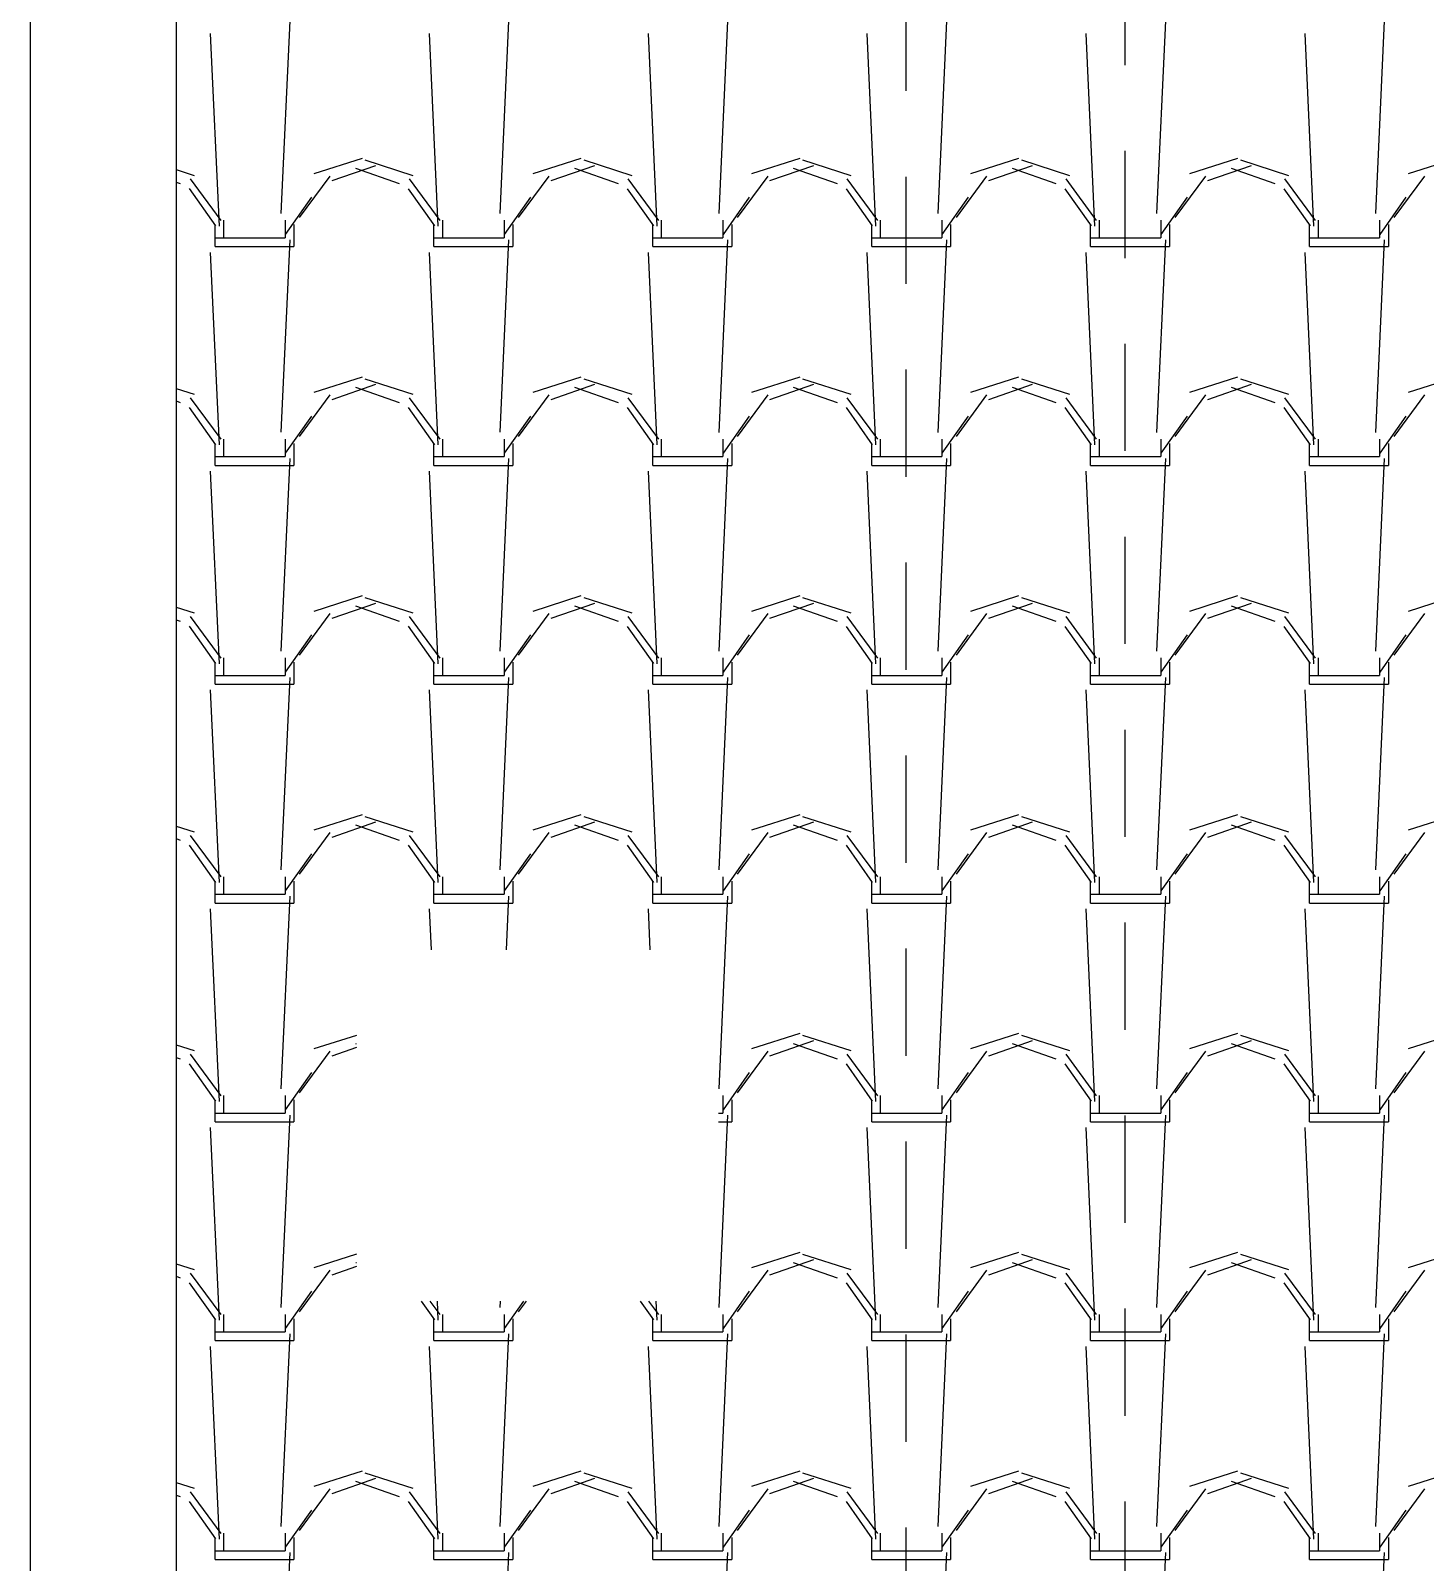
# Model space of a CAD drawing. Header units: millimetres. Extents: x 3923 to 4007, y 744 to 863.
# Drawn here: x 3934.799 to 3936.425, y 830.935 to 832.722 of the extents above; entities that cross this region are included whole.
import ezdxf

# ---------------------------------------------------------------- set-up
doc = ezdxf.new("R2010")
doc.units = ezdxf.units.MM
doc.linetypes.add('HIDDEN2', pattern=[0.1875, 0.125, -0.0625])
doc.layers.add('-HIDRO', color=8, linetype='Continuous')

msp = doc.modelspace()

# ---------------------------------------------------------------- linework, layer by layer
at = {"layer": '-HIDRO', "linetype": 'HIDDEN2'}
for p, q in [((3935.82, 829.7262), (3935.82, 835.9349)), ((3936.0752, 829.9814), (3936.0752, 835.9349))]:
    msp.add_line(p, q, dxfattribs=at)
at = {"layer": '-HIDRO'}
for p, q in [((3934.9695, 828.8757), (3934.9695, 835.0844)), ((3934.7994, 828.7056), (3934.7994, 834.9143))]:
    msp.add_line(p, q, dxfattribs=at)
at = {"layer": '-HIDRO', "linetype": 'Continuous'}
for p, q in [((3935.0916, 832.5083), (3935.1018, 832.7328)), ((3935.3468, 832.5083), (3935.357, 832.7328)), ((3935.6019, 832.5083), (3935.6122, 832.7328)), ((3935.8571, 832.5083), (3935.8673, 832.7328)), ((3936.1123, 832.5083), (3936.1225, 832.7328)), ((3936.3674, 832.5083), (3936.3776, 832.7328)), ((3935.0194, 832.4936), (3935.0091, 832.7181)), ((3935.2745, 832.4936), (3935.2643, 832.7181)), ((3935.5297, 832.4936), (3935.5195, 832.7181)), ((3935.7848, 832.4936), (3935.7746, 832.7181)), ((3936.04, 832.4936), (3936.0298, 832.7181)), ((3936.2951, 832.4936), (3936.2849, 832.7181)), ((3935.1857, 832.5726), (3935.1295, 832.5547)), ((3935.2455, 832.5524), (3935.1893, 832.5703)), ((3935.4408, 832.5726), (3935.3847, 832.5547)), ((3935.5006, 832.5524), (3935.4445, 832.5703)), ((3935.696, 832.5726), (3935.6398, 832.5547)), ((3935.7558, 832.5524), (3935.6996, 832.5703)), ((3935.9511, 832.5726), (3935.895, 832.5547)), ((3936.0109, 832.5524), (3935.9548, 832.5703)), ((3936.2063, 832.5726), (3936.1501, 832.5547)), ((3936.2661, 832.5524), (3936.2099, 832.5703)), ((3936.4614, 832.5726), (3936.4053, 832.5547)), ((3934.9903, 832.5524), (3934.9695, 832.5591)), ((3935.1483, 832.552), (3935.1126, 832.5035)), ((3935.2015, 832.564), (3935.1505, 832.5462)), ((3935.2295, 832.5428), (3935.1784, 832.5606)), ((3935.4035, 832.552), (3935.3678, 832.5035)), ((3935.4567, 832.564), (3935.4056, 832.5462)), ((3935.4846, 832.5428), (3935.4336, 832.5606)), ((3935.6586, 832.552), (3935.6229, 832.5035)), ((3935.7118, 832.564), (3935.6608, 832.5462)), ((3935.7398, 832.5428), (3935.6887, 832.5606)), ((3935.9138, 832.552), (3935.8781, 832.5035)), ((3935.967, 832.564), (3935.9159, 832.5462)), ((3935.9949, 832.5428), (3935.9439, 832.5606)), ((3936.1689, 832.552), (3936.1332, 832.5035)), ((3936.2221, 832.564), (3936.1711, 832.5462)), ((3936.2501, 832.5428), (3936.199, 832.5606)), ((3936.4241, 832.552), (3936.3884, 832.5035)), ((3934.9743, 832.5428), (3934.9695, 832.5444)), ((3935.0154, 832.4939), (3934.9848, 832.5373)), ((3935.0214, 832.5001), (3934.9857, 832.5486)), ((3935.2706, 832.4939), (3935.24, 832.5372)), ((3935.2766, 832.5001), (3935.2409, 832.5486)), ((3935.5257, 832.4939), (3935.4951, 832.5372)), ((3935.5317, 832.5001), (3935.496, 832.5486)), ((3935.7809, 832.4939), (3935.7503, 832.5372)), ((3935.7869, 832.5001), (3935.7512, 832.5486)), ((3936.036, 832.4939), (3936.0054, 832.5372)), ((3936.042, 832.5001), (3936.0063, 832.5486)), ((3936.2912, 832.4939), (3936.2606, 832.5372)), ((3936.2972, 832.5001), (3936.2615, 832.5486)), ((3935.1268, 832.5273), (3935.0962, 832.4839)), ((3935.3819, 832.5273), (3935.3513, 832.4839)), ((3935.6371, 832.5273), (3935.6065, 832.4839)), ((3935.8922, 832.5273), (3935.8616, 832.4839)), ((3936.1474, 832.5273), (3936.1168, 832.4839)), ((3936.4025, 832.5273), (3936.3719, 832.4839)), ((3935.0246, 832.4799), (3935.0246, 832.5004)), ((3935.0961, 832.5004), (3935.0961, 832.4799)), ((3935.2798, 832.4799), (3935.2798, 832.5004)), ((3935.3512, 832.5004), (3935.3512, 832.4799)), ((3935.5349, 832.4799), (3935.5349, 832.5004)), ((3935.6064, 832.5004), (3935.6064, 832.4799)), ((3935.7901, 832.4799), (3935.7901, 832.5004)), ((3935.8615, 832.5004), (3935.8615, 832.4799)), ((3936.0452, 832.4799), (3936.0452, 832.5004)), ((3936.1167, 832.5004), (3936.1167, 832.4799)), ((3936.3004, 832.4799), (3936.3004, 832.5004)), ((3936.3718, 832.5004), (3936.3718, 832.4799)), ((3935.0144, 832.4697), (3935.0144, 832.4953)), ((3935.0144, 832.4799), (3935.0246, 832.4799)), ((3935.0246, 832.4799), (3935.0961, 832.4799)), ((3935.1063, 832.4953), (3935.1063, 832.4697)), ((3935.2696, 832.4697), (3935.2696, 832.4953)), ((3935.2696, 832.4799), (3935.2798, 832.4799)), ((3935.2798, 832.4799), (3935.3512, 832.4799)), ((3935.3614, 832.4953), (3935.3614, 832.4697)), ((3935.5247, 832.4697), (3935.5247, 832.4953)), ((3935.5247, 832.4799), (3935.5349, 832.4799)), ((3935.5349, 832.4799), (3935.6064, 832.4799)), ((3935.6166, 832.4953), (3935.6166, 832.4697)), ((3935.7799, 832.4697), (3935.7799, 832.4953)), ((3935.7799, 832.4799), (3935.7901, 832.4799)), ((3935.7901, 832.4799), (3935.8615, 832.4799)), ((3935.8717, 832.4953), (3935.8717, 832.4697)), ((3936.035, 832.4697), (3936.035, 832.4953)), ((3936.035, 832.4799), (3936.0452, 832.4799)), ((3936.0452, 832.4799), (3936.1167, 832.4799)), ((3936.1269, 832.4953), (3936.1269, 832.4697)), ((3936.2902, 832.4697), (3936.2902, 832.4953)), ((3936.2902, 832.4799), (3936.3004, 832.4799)), ((3936.3004, 832.4799), (3936.3718, 832.4799)), ((3936.382, 832.4953), (3936.382, 832.4697)), ((3935.0194, 832.2384), (3935.0091, 832.463)), ((3935.0144, 832.4697), (3935.0246, 832.4697)), ((3935.0246, 832.4697), (3935.1063, 832.4697)), ((3935.0916, 832.2532), (3935.1018, 832.4777)), ((3935.2745, 832.2384), (3935.2643, 832.463)), ((3935.2696, 832.4697), (3935.2798, 832.4697)), ((3935.2798, 832.4697), (3935.3614, 832.4697)), ((3935.3468, 832.2532), (3935.357, 832.4777)), ((3935.5297, 832.2384), (3935.5195, 832.463)), ((3935.5247, 832.4697), (3935.5349, 832.4697)), ((3935.5349, 832.4697), (3935.6166, 832.4697)), ((3935.6019, 832.2531), (3935.6122, 832.4777)), ((3935.7848, 832.2384), (3935.7746, 832.463)), ((3935.7799, 832.4697), (3935.7901, 832.4697)), ((3935.7901, 832.4697), (3935.8717, 832.4697)), ((3935.8571, 832.2531), (3935.8673, 832.4777)), ((3936.04, 832.2384), (3936.0298, 832.463)), ((3936.035, 832.4697), (3936.0452, 832.4697)), ((3936.0452, 832.4697), (3936.1269, 832.4697)), ((3936.1123, 832.2531), (3936.1225, 832.4777)), ((3936.2951, 832.2384), (3936.2849, 832.463)), ((3936.2902, 832.4697), (3936.3004, 832.4697)), ((3936.3004, 832.4697), (3936.382, 832.4697)), ((3936.3674, 832.2531), (3936.3776, 832.4777)), ((3934.9903, 832.2973), (3934.9695, 832.3039)), ((3935.1857, 832.3174), (3935.1295, 832.2995)), ((3935.2015, 832.3089), (3935.1505, 832.291)), ((3935.2295, 832.2876), (3935.1785, 832.3055)), ((3935.2455, 832.2973), (3935.1893, 832.3152)), ((3935.4408, 832.3174), (3935.3847, 832.2995)), ((3935.4567, 832.3089), (3935.4056, 832.291)), ((3935.4846, 832.2876), (3935.4336, 832.3055)), ((3935.5006, 832.2973), (3935.4445, 832.3152)), ((3935.696, 832.3174), (3935.6398, 832.2995)), ((3935.7118, 832.3089), (3935.6608, 832.291)), ((3935.7398, 832.2876), (3935.6887, 832.3055)), ((3935.7558, 832.2973), (3935.6996, 832.3152)), ((3935.9511, 832.3174), (3935.895, 832.2995)), ((3935.967, 832.3089), (3935.9159, 832.291)), ((3935.9949, 832.2876), (3935.9439, 832.3055)), ((3936.0109, 832.2973), (3935.9548, 832.3152)), ((3936.2063, 832.3174), (3936.1501, 832.2995)), ((3936.2221, 832.3089), (3936.1711, 832.291)), ((3936.2501, 832.2876), (3936.199, 832.3055)), ((3936.2661, 832.2973), (3936.2099, 832.3152)), ((3936.4614, 832.3174), (3936.4053, 832.2995)), ((3934.9743, 832.2876), (3934.9695, 832.2893)), ((3935.0215, 832.245), (3934.9857, 832.2934)), ((3935.1483, 832.2968), (3935.1126, 832.2483)), ((3935.2766, 832.245), (3935.2409, 832.2934)), ((3935.4035, 832.2968), (3935.3678, 832.2483)), ((3935.5317, 832.245), (3935.496, 832.2934)), ((3935.6586, 832.2968), (3935.6229, 832.2483)), ((3935.7869, 832.245), (3935.7512, 832.2934)), ((3935.9138, 832.2968), (3935.8781, 832.2483)), ((3936.042, 832.245), (3936.0063, 832.2934)), ((3936.1689, 832.2968), (3936.1332, 832.2483)), ((3936.2972, 832.245), (3936.2615, 832.2934)), ((3936.4241, 832.2968), (3936.3884, 832.2483)), ((3935.0154, 832.2387), (3934.9848, 832.2821)), ((3935.1268, 832.2721), (3935.0962, 832.2287)), ((3935.2706, 832.2387), (3935.24, 832.2821)), ((3935.3819, 832.2721), (3935.3513, 832.2287)), ((3935.5257, 832.2387), (3935.4951, 832.2821)), ((3935.6371, 832.2721), (3935.6065, 832.2287)), ((3935.7809, 832.2387), (3935.7503, 832.2821)), ((3935.8922, 832.2721), (3935.8616, 832.2287)), ((3936.036, 832.2387), (3936.0054, 832.2821)), ((3936.1474, 832.2721), (3936.1168, 832.2287)), ((3936.2912, 832.2387), (3936.2606, 832.2821)), ((3936.4025, 832.2721), (3936.3719, 832.2287)), ((3935.0144, 832.2146), (3935.0144, 832.2401)), ((3935.0246, 832.2248), (3935.0246, 832.2452)), ((3935.0961, 832.2452), (3935.0961, 832.2248)), ((3935.1063, 832.2401), (3935.1063, 832.2146)), ((3935.2696, 832.2146), (3935.2696, 832.2401)), ((3935.2798, 832.2248), (3935.2798, 832.2452)), ((3935.3512, 832.2452), (3935.3512, 832.2248)), ((3935.3614, 832.2401), (3935.3614, 832.2146)), ((3935.5247, 832.2146), (3935.5247, 832.2401)), ((3935.5349, 832.2248), (3935.5349, 832.2452)), ((3935.6064, 832.2452), (3935.6064, 832.2248)), ((3935.6166, 832.2401), (3935.6166, 832.2146)), ((3935.7799, 832.2146), (3935.7799, 832.2401)), ((3935.7901, 832.2248), (3935.7901, 832.2452)), ((3935.8615, 832.2452), (3935.8615, 832.2248)), ((3935.8717, 832.2401), (3935.8717, 832.2146)), ((3936.035, 832.2146), (3936.035, 832.2401)), ((3936.0452, 832.2248), (3936.0452, 832.2452)), ((3936.1167, 832.2452), (3936.1167, 832.2248)), ((3936.1269, 832.2401), (3936.1269, 832.2146)), ((3936.2902, 832.2146), (3936.2902, 832.2401)), ((3936.3004, 832.2248), (3936.3004, 832.2452)), ((3936.3718, 832.2452), (3936.3718, 832.2248)), ((3936.382, 832.2401), (3936.382, 832.2146)), ((3935.0144, 832.2248), (3935.0246, 832.2248)), ((3935.0144, 832.2146), (3935.0246, 832.2146)), ((3935.0246, 832.2248), (3935.0961, 832.2248)), ((3935.0246, 832.2146), (3935.1063, 832.2146)), ((3935.0916, 831.998), (3935.1018, 832.2225)), ((3935.2696, 832.2248), (3935.2798, 832.2248)), ((3935.2696, 832.2146), (3935.2798, 832.2146)), ((3935.2798, 832.2248), (3935.3512, 832.2248)), ((3935.2798, 832.2146), (3935.3614, 832.2146)), ((3935.3468, 831.998), (3935.357, 832.2225)), ((3935.5247, 832.2248), (3935.5349, 832.2248)), ((3935.5247, 832.2146), (3935.5349, 832.2146)), ((3935.5349, 832.2248), (3935.6064, 832.2248)), ((3935.5349, 832.2146), (3935.6166, 832.2146)), ((3935.6019, 831.998), (3935.6122, 832.2225)), ((3935.7799, 832.2248), (3935.7901, 832.2248)), ((3935.7799, 832.2146), (3935.7901, 832.2146)), ((3935.7901, 832.2248), (3935.8615, 832.2248)), ((3935.7901, 832.2146), (3935.8717, 832.2146)), ((3935.8571, 831.998), (3935.8673, 832.2225)), ((3936.035, 832.2248), (3936.0452, 832.2248)), ((3936.035, 832.2146), (3936.0452, 832.2146)), ((3936.0452, 832.2248), (3936.1167, 832.2248)), ((3936.0452, 832.2146), (3936.1269, 832.2146)), ((3936.1123, 831.998), (3936.1225, 832.2225)), ((3936.2902, 832.2248), (3936.3004, 832.2248)), ((3936.2902, 832.2146), (3936.3004, 832.2146)), ((3936.3004, 832.2248), (3936.3718, 832.2248)), ((3936.3004, 832.2146), (3936.382, 832.2146)), ((3936.3674, 831.998), (3936.3776, 832.2225)), ((3935.0194, 831.9833), (3935.0091, 832.2078)), ((3935.2745, 831.9833), (3935.2643, 832.2078)), ((3935.5297, 831.9833), (3935.5195, 832.2078)), ((3935.7848, 831.9833), (3935.7746, 832.2078)), ((3936.04, 831.9833), (3936.0298, 832.2078)), ((3936.2951, 831.9833), (3936.2849, 832.2078)), ((3935.1857, 832.0623), (3935.1295, 832.0444)), ((3935.2015, 832.0537), (3935.1505, 832.0359)), ((3935.2455, 832.0421), (3935.1893, 832.06)), ((3935.4408, 832.0623), (3935.3847, 832.0444)), ((3935.4567, 832.0537), (3935.4056, 832.0359)), ((3935.5006, 832.0421), (3935.4445, 832.06)), ((3935.696, 832.0623), (3935.6398, 832.0444)), ((3935.7118, 832.0537), (3935.6608, 832.0359)), ((3935.7558, 832.0421), (3935.6996, 832.06)), ((3935.9511, 832.0623), (3935.895, 832.0444)), ((3935.967, 832.0537), (3935.9159, 832.0359)), ((3936.0109, 832.0421), (3935.9548, 832.06)), ((3936.2063, 832.0623), (3936.1501, 832.0444)), ((3936.2221, 832.0537), (3936.1711, 832.0359)), ((3936.2661, 832.0421), (3936.2099, 832.06)), ((3936.4614, 832.0623), (3936.4053, 832.0444)), ((3934.9903, 832.0421), (3934.9695, 832.0487)), ((3934.9743, 832.0325), (3934.9695, 832.0341)), ((3935.0215, 831.9898), (3934.9857, 832.0383)), ((3935.1483, 832.0417), (3935.1126, 831.9932)), ((3935.2295, 832.0325), (3935.1785, 832.0503)), ((3935.2766, 831.9898), (3935.2409, 832.0383)), ((3935.4035, 832.0417), (3935.3678, 831.9932)), ((3935.4846, 832.0325), (3935.4336, 832.0503)), ((3935.5317, 831.9898), (3935.496, 832.0383)), ((3935.6586, 832.0417), (3935.6229, 831.9932)), ((3935.7398, 832.0325), (3935.6888, 832.0503)), ((3935.7869, 831.9898), (3935.7512, 832.0383)), ((3935.9138, 832.0417), (3935.8781, 831.9932)), ((3935.9949, 832.0325), (3935.9439, 832.0503)), ((3936.042, 831.9898), (3936.0063, 832.0383)), ((3936.1689, 832.0417), (3936.1332, 831.9932)), ((3936.2501, 832.0325), (3936.1991, 832.0503)), ((3936.2972, 831.9898), (3936.2615, 832.0383)), ((3936.4241, 832.0417), (3936.3884, 831.9932)), ((3935.0154, 831.9836), (3934.9848, 832.027)), ((3935.1268, 832.017), (3935.0962, 831.9736)), ((3935.2706, 831.9836), (3935.24, 832.027)), ((3935.3819, 832.017), (3935.3513, 831.9736)), ((3935.5257, 831.9836), (3935.4951, 832.0269)), ((3935.6371, 832.017), (3935.6065, 831.9736)), ((3935.7809, 831.9836), (3935.7503, 832.0269)), ((3935.8922, 832.017), (3935.8616, 831.9736)), ((3936.036, 831.9836), (3936.0054, 832.0269)), ((3936.1474, 832.017), (3936.1168, 831.9736)), ((3936.2912, 831.9836), (3936.2606, 832.0269)), ((3936.4025, 832.017), (3936.3719, 831.9736)), ((3935.0144, 831.9594), (3935.0144, 831.985)), ((3935.0246, 831.9696), (3935.0246, 831.9901)), ((3935.0961, 831.9901), (3935.0961, 831.9696)), ((3935.1063, 831.985), (3935.1063, 831.9594)), ((3935.2696, 831.9594), (3935.2696, 831.985)), ((3935.2798, 831.9696), (3935.2798, 831.9901)), ((3935.3512, 831.9901), (3935.3512, 831.9696)), ((3935.3614, 831.985), (3935.3614, 831.9594)), ((3935.5247, 831.9594), (3935.5247, 831.985)), ((3935.5349, 831.9696), (3935.5349, 831.9901)), ((3935.6064, 831.9901), (3935.6064, 831.9696)), ((3935.6166, 831.985), (3935.6166, 831.9594)), ((3935.7799, 831.9594), (3935.7799, 831.985)), ((3935.7901, 831.9696), (3935.7901, 831.9901)), ((3935.8615, 831.9901), (3935.8615, 831.9696)), ((3935.8717, 831.985), (3935.8717, 831.9594)), ((3936.035, 831.9594), (3936.035, 831.985)), ((3936.0452, 831.9696), (3936.0452, 831.9901)), ((3936.1167, 831.9901), (3936.1167, 831.9696)), ((3936.1269, 831.985), (3936.1269, 831.9594)), ((3936.2902, 831.9594), (3936.2902, 831.985)), ((3936.3004, 831.9696), (3936.3004, 831.9901)), ((3936.3718, 831.9901), (3936.3718, 831.9696)), ((3936.382, 831.985), (3936.382, 831.9594)), ((3935.0144, 831.9696), (3935.0246, 831.9696)), ((3935.0246, 831.9696), (3935.0961, 831.9696)), ((3935.0916, 831.7429), (3935.1018, 831.9674)), ((3935.2696, 831.9696), (3935.2798, 831.9696)), ((3935.2798, 831.9696), (3935.3512, 831.9696)), ((3935.3468, 831.7429), (3935.357, 831.9674)), ((3935.5247, 831.9696), (3935.5349, 831.9696)), ((3935.5349, 831.9696), (3935.6064, 831.9696)), ((3935.6019, 831.7428), (3935.6122, 831.9674)), ((3935.7799, 831.9696), (3935.7901, 831.9696)), ((3935.7901, 831.9696), (3935.8615, 831.9696)), ((3935.8571, 831.7428), (3935.8673, 831.9674)), ((3936.035, 831.9696), (3936.0452, 831.9696)), ((3936.0452, 831.9696), (3936.1167, 831.9696)), ((3936.1123, 831.7428), (3936.1225, 831.9674)), ((3936.2902, 831.9696), (3936.3004, 831.9696)), ((3936.3004, 831.9696), (3936.3718, 831.9696)), ((3936.3674, 831.7428), (3936.3776, 831.9674)), ((3935.0194, 831.7281), (3935.0091, 831.9527)), ((3935.0144, 831.9594), (3935.0246, 831.9594)), ((3935.0246, 831.9594), (3935.1063, 831.9594)), ((3935.2745, 831.7281), (3935.2643, 831.9527)), ((3935.2696, 831.9594), (3935.2798, 831.9594)), ((3935.2798, 831.9594), (3935.3614, 831.9594)), ((3935.5297, 831.7281), (3935.5195, 831.9527)), ((3935.5247, 831.9594), (3935.5349, 831.9594)), ((3935.5349, 831.9594), (3935.6166, 831.9594)), ((3935.7848, 831.7281), (3935.7746, 831.9527)), ((3935.7799, 831.9594), (3935.7901, 831.9594)), ((3935.7901, 831.9594), (3935.8717, 831.9594)), ((3936.04, 831.7281), (3936.0298, 831.9527)), ((3936.035, 831.9594), (3936.0452, 831.9594)), ((3936.0452, 831.9594), (3936.1269, 831.9594)), ((3936.2951, 831.7281), (3936.2849, 831.9527)), ((3936.2902, 831.9594), (3936.3004, 831.9594)), ((3936.3004, 831.9594), (3936.382, 831.9594)), ((3935.1857, 831.8071), (3935.1295, 831.7892)), ((3935.2455, 831.787), (3935.1893, 831.8049)), ((3935.4408, 831.8071), (3935.3847, 831.7892)), ((3935.5006, 831.787), (3935.4445, 831.8049)), ((3935.696, 831.8071), (3935.6398, 831.7892)), ((3935.7558, 831.787), (3935.6996, 831.8049)), ((3935.9511, 831.8071), (3935.895, 831.7892)), ((3936.0109, 831.787), (3935.9548, 831.8049)), ((3936.2063, 831.8071), (3936.1501, 831.7892)), ((3936.2661, 831.787), (3936.2099, 831.8049)), ((3936.4614, 831.8071), (3936.4053, 831.7892)), ((3934.9903, 831.787), (3934.9695, 831.7936)), ((3935.0215, 831.7347), (3934.9857, 831.7831)), ((3935.1483, 831.7865), (3935.1126, 831.738)), ((3935.2015, 831.7986), (3935.1505, 831.7807)), ((3935.2295, 831.7773), (3935.1785, 831.7952)), ((3935.2766, 831.7347), (3935.2409, 831.7831)), ((3935.4035, 831.7865), (3935.3678, 831.738)), ((3935.4566, 831.7986), (3935.4056, 831.7807)), ((3935.4846, 831.7773), (3935.4336, 831.7952)), ((3935.5318, 831.7347), (3935.496, 831.7831)), ((3935.6586, 831.7865), (3935.6229, 831.738)), ((3935.7118, 831.7986), (3935.6608, 831.7807)), ((3935.7398, 831.7773), (3935.6888, 831.7952)), ((3935.7869, 831.7347), (3935.7512, 831.7831)), ((3935.9138, 831.7865), (3935.8781, 831.738)), ((3935.9669, 831.7986), (3935.9159, 831.7807)), ((3935.9949, 831.7773), (3935.9439, 831.7952)), ((3936.042, 831.7347), (3936.0063, 831.7831)), ((3936.1689, 831.7865), (3936.1332, 831.738)), ((3936.2221, 831.7986), (3936.1711, 831.7807)), ((3936.2501, 831.7773), (3936.1991, 831.7952)), ((3936.2972, 831.7347), (3936.2615, 831.7831)), ((3936.4241, 831.7865), (3936.3884, 831.738)), ((3934.9743, 831.7773), (3934.9695, 831.779)), ((3935.0154, 831.7284), (3934.9848, 831.7718)), ((3935.2706, 831.7284), (3935.24, 831.7718)), ((3935.5257, 831.7284), (3935.4951, 831.7718)), ((3935.7809, 831.7284), (3935.7503, 831.7718)), ((3936.036, 831.7284), (3936.0054, 831.7718)), ((3936.2912, 831.7284), (3936.2606, 831.7718)), ((3935.1268, 831.7618), (3935.0962, 831.7184)), ((3935.3819, 831.7618), (3935.3513, 831.7184)), ((3935.6371, 831.7618), (3935.6065, 831.7184)), ((3935.8922, 831.7618), (3935.8616, 831.7184)), ((3936.1474, 831.7618), (3936.1168, 831.7184)), ((3936.4025, 831.7618), (3936.3719, 831.7184)), ((3935.0144, 831.7043), (3935.0144, 831.7298)), ((3935.0246, 831.7145), (3935.0246, 831.7349)), ((3935.0961, 831.7349), (3935.0961, 831.7145)), ((3935.1063, 831.7298), (3935.1063, 831.7043)), ((3935.2696, 831.7043), (3935.2696, 831.7298)), ((3935.2798, 831.7145), (3935.2798, 831.7349)), ((3935.3512, 831.7349), (3935.3512, 831.7145)), ((3935.3614, 831.7298), (3935.3614, 831.7043)), ((3935.5247, 831.7043), (3935.5247, 831.7298)), ((3935.5349, 831.7145), (3935.5349, 831.7349)), ((3935.6064, 831.7349), (3935.6064, 831.7145)), ((3935.6166, 831.7298), (3935.6166, 831.7043)), ((3935.7799, 831.7043), (3935.7799, 831.7298)), ((3935.7901, 831.7145), (3935.7901, 831.7349)), ((3935.8615, 831.7349), (3935.8615, 831.7145)), ((3935.8717, 831.7298), (3935.8717, 831.7043)), ((3936.035, 831.7043), (3936.035, 831.7298)), ((3936.0452, 831.7145), (3936.0452, 831.7349)), ((3936.1167, 831.7349), (3936.1167, 831.7145)), ((3936.1269, 831.7298), (3936.1269, 831.7043)), ((3936.2902, 831.7043), (3936.2902, 831.7298)), ((3936.3004, 831.7145), (3936.3004, 831.7349)), ((3936.3718, 831.7349), (3936.3718, 831.7145)), ((3936.382, 831.7298), (3936.382, 831.7043)), ((3935.0144, 831.7145), (3935.0246, 831.7145)), ((3935.0246, 831.7145), (3935.0961, 831.7145)), ((3935.0916, 831.4877), (3935.1018, 831.7122)), ((3935.2696, 831.7145), (3935.2798, 831.7145)), ((3935.2798, 831.7145), (3935.3512, 831.7145)), ((3935.3542, 831.6498), (3935.357, 831.7122)), ((3935.5247, 831.7145), (3935.5349, 831.7145)), ((3935.5349, 831.7145), (3935.6064, 831.7145)), ((3935.6019, 831.4877), (3935.6122, 831.7122)), ((3935.7799, 831.7145), (3935.7901, 831.7145)), ((3935.7901, 831.7145), (3935.8615, 831.7145)), ((3935.8571, 831.4877), (3935.8673, 831.7122)), ((3936.035, 831.7145), (3936.0452, 831.7145)), ((3936.0452, 831.7145), (3936.1167, 831.7145)), ((3936.1123, 831.4877), (3936.1225, 831.7122)), ((3936.2902, 831.7145), (3936.3004, 831.7145)), ((3936.3004, 831.7145), (3936.3718, 831.7145)), ((3936.3674, 831.4877), (3936.3776, 831.7122)), ((3935.0194, 831.473), (3935.0091, 831.6975)), ((3935.0144, 831.7043), (3935.0246, 831.7043)), ((3935.0246, 831.7043), (3935.1063, 831.7043)), ((3935.2665, 831.6498), (3935.2643, 831.6975)), ((3935.2696, 831.7043), (3935.2798, 831.7043)), ((3935.2798, 831.7043), (3935.3614, 831.7043)), ((3935.5216, 831.6498), (3935.5195, 831.6975)), ((3935.5247, 831.7043), (3935.5349, 831.7043)), ((3935.5349, 831.7043), (3935.6166, 831.7043)), ((3935.7848, 831.473), (3935.7746, 831.6975)), ((3935.7799, 831.7043), (3935.7901, 831.7043)), ((3935.7901, 831.7043), (3935.8717, 831.7043)), ((3936.04, 831.473), (3936.0298, 831.6975)), ((3936.035, 831.7043), (3936.0452, 831.7043)), ((3936.0452, 831.7043), (3936.1269, 831.7043)), ((3936.2951, 831.473), (3936.2849, 831.6975)), ((3936.2902, 831.7043), (3936.3004, 831.7043)), ((3936.3004, 831.7043), (3936.382, 831.7043)), ((3935.696, 831.552), (3935.6398, 831.5341)), ((3935.9511, 831.552), (3935.895, 831.5341)), ((3936.2063, 831.552), (3936.1501, 831.5341)), ((3936.4614, 831.552), (3936.4053, 831.5341)), ((3934.9903, 831.5318), (3934.9695, 831.5384)), ((3935.1794, 831.55), (3935.1295, 831.5341)), ((3935.1794, 831.5357), (3935.1505, 831.5256)), ((3935.1794, 831.5397), (3935.1785, 831.54)), ((3935.7118, 831.5434), (3935.6608, 831.5256)), ((3935.7398, 831.5222), (3935.6888, 831.54)), ((3935.7558, 831.5318), (3935.6996, 831.5497)), ((3935.9669, 831.5434), (3935.9159, 831.5256)), ((3935.9949, 831.5222), (3935.9439, 831.54)), ((3936.0109, 831.5318), (3935.9548, 831.5497)), ((3936.2221, 831.5434), (3936.1711, 831.5256)), ((3936.2501, 831.5222), (3936.1991, 831.54)), ((3936.2661, 831.5318), (3936.2099, 831.5497)), ((3934.9743, 831.5222), (3934.9695, 831.5238)), ((3935.0154, 831.4733), (3934.9848, 831.5167)), ((3935.0215, 831.4795), (3934.9857, 831.528)), ((3935.1483, 831.5314), (3935.1126, 831.4829)), ((3935.6586, 831.5314), (3935.6229, 831.4829)), ((3935.7809, 831.4733), (3935.7503, 831.5166)), ((3935.7869, 831.4795), (3935.7512, 831.528)), ((3935.9138, 831.5314), (3935.8781, 831.4829)), ((3936.036, 831.4733), (3936.0054, 831.5166)), ((3936.042, 831.4795), (3936.0063, 831.528)), ((3936.1689, 831.5314), (3936.1332, 831.4829)), ((3936.2912, 831.4733), (3936.2606, 831.5166)), ((3936.2972, 831.4795), (3936.2615, 831.528)), ((3936.4241, 831.5314), (3936.3883, 831.4829)), ((3935.1268, 831.5067), (3935.0962, 831.4633)), ((3935.6371, 831.5067), (3935.6065, 831.4633)), ((3935.8922, 831.5067), (3935.8616, 831.4633)), ((3936.1474, 831.5067), (3936.1168, 831.4633)), ((3936.4025, 831.5067), (3936.3719, 831.4633)), ((3935.0246, 831.4593), (3935.0246, 831.4798)), ((3935.0961, 831.4798), (3935.0961, 831.4593)), ((3935.6064, 831.4798), (3935.6064, 831.4593)), ((3935.7901, 831.4593), (3935.7901, 831.4798)), ((3935.8615, 831.4798), (3935.8615, 831.4593)), ((3936.0452, 831.4593), (3936.0452, 831.4798)), ((3936.1167, 831.4798), (3936.1167, 831.4593)), ((3936.3004, 831.4593), (3936.3004, 831.4798)), ((3936.3718, 831.4798), (3936.3718, 831.4593)), ((3935.0144, 831.4491), (3935.0144, 831.4747)), ((3935.1063, 831.4747), (3935.1063, 831.4491)), ((3935.6166, 831.4747), (3935.6166, 831.4491)), ((3935.7799, 831.4491), (3935.7799, 831.4747)), ((3935.8717, 831.4747), (3935.8717, 831.4491)), ((3936.035, 831.4491), (3936.035, 831.4747)), ((3936.1269, 831.4747), (3936.1269, 831.4491)), ((3936.2902, 831.4491), (3936.2902, 831.4747)), ((3936.382, 831.4747), (3936.382, 831.4491)), ((3935.0144, 831.4593), (3935.0246, 831.4593)), ((3935.0144, 831.4491), (3935.0246, 831.4491)), ((3935.0246, 831.4593), (3935.0961, 831.4593)), ((3935.0246, 831.4491), (3935.1063, 831.4491)), ((3935.0916, 831.2326), (3935.1018, 831.4571)), ((3935.6013, 831.4593), (3935.6064, 831.4593)), ((3935.6013, 831.4491), (3935.6166, 831.4491)), ((3935.6019, 831.2325), (3935.6122, 831.4571)), ((3935.7799, 831.4593), (3935.7901, 831.4593)), ((3935.7799, 831.4491), (3935.7901, 831.4491)), ((3935.7901, 831.4593), (3935.8615, 831.4593)), ((3935.7901, 831.4491), (3935.8717, 831.4491)), ((3935.8571, 831.2325), (3935.8673, 831.4571)), ((3936.035, 831.4593), (3936.0452, 831.4593)), ((3936.035, 831.4491), (3936.0452, 831.4491)), ((3936.0452, 831.4593), (3936.1167, 831.4593)), ((3936.0452, 831.4491), (3936.1269, 831.4491)), ((3936.1123, 831.2325), (3936.1225, 831.4571)), ((3936.2902, 831.4593), (3936.3004, 831.4593)), ((3936.2902, 831.4491), (3936.3004, 831.4491)), ((3936.3004, 831.4593), (3936.3718, 831.4593)), ((3936.3004, 831.4491), (3936.382, 831.4491)), ((3936.3674, 831.2325), (3936.3776, 831.4571)), ((3935.0194, 831.2178), (3935.0091, 831.4424)), ((3935.7848, 831.2178), (3935.7746, 831.4424)), ((3936.04, 831.2178), (3936.0298, 831.4424)), ((3936.2951, 831.2178), (3936.2849, 831.4424)), ((3934.9903, 831.2767), (3934.9695, 831.2833)), ((3935.1794, 831.2948), (3935.1295, 831.2789)), ((3935.1794, 831.2846), (3935.1785, 831.2849)), ((3935.696, 831.2968), (3935.6398, 831.2789)), ((3935.7118, 831.2883), (3935.6608, 831.2704)), ((3935.7398, 831.267), (3935.6888, 831.2849)), ((3935.7558, 831.2767), (3935.6996, 831.2945)), ((3935.9511, 831.2968), (3935.895, 831.2789)), ((3935.9669, 831.2883), (3935.9159, 831.2704)), ((3935.9949, 831.267), (3935.9439, 831.2849)), ((3936.0109, 831.2767), (3935.9548, 831.2945)), ((3936.2063, 831.2968), (3936.1501, 831.2789)), ((3936.2221, 831.2883), (3936.1711, 831.2704)), ((3936.2501, 831.267), (3936.1991, 831.2849)), ((3936.2661, 831.2767), (3936.2099, 831.2945)), ((3936.4614, 831.2968), (3936.4053, 831.2789)), ((3934.9743, 831.267), (3934.9695, 831.2687)), ((3935.0215, 831.2244), (3934.9857, 831.2728)), ((3935.1483, 831.2762), (3935.1126, 831.2277)), ((3935.1794, 831.2805), (3935.1505, 831.2704)), ((3935.6586, 831.2762), (3935.6229, 831.2277)), ((3935.7869, 831.2244), (3935.7512, 831.2728)), ((3935.9138, 831.2762), (3935.8781, 831.2277)), ((3936.042, 831.2244), (3936.0063, 831.2728)), ((3936.1689, 831.2762), (3936.1332, 831.2277)), ((3936.2972, 831.2244), (3936.2615, 831.2728)), ((3936.4241, 831.2762), (3936.3883, 831.2277)), ((3935.0154, 831.2181), (3934.9848, 831.2615)), ((3935.1268, 831.2515), (3935.0962, 831.2081)), ((3935.6371, 831.2515), (3935.6065, 831.2081)), ((3935.7809, 831.2181), (3935.7503, 831.2615)), ((3935.8922, 831.2515), (3935.8616, 831.2081)), ((3936.036, 831.2181), (3936.0054, 831.2615)), ((3936.1474, 831.2515), (3936.1168, 831.2081)), ((3936.2912, 831.2181), (3936.2606, 831.2615)), ((3936.4025, 831.2515), (3936.3719, 831.2081)), ((3935.2706, 831.2181), (3935.2551, 831.2401)), ((3935.2766, 831.2244), (3935.265, 831.2401)), ((3935.2745, 831.2178), (3935.2735, 831.2401)), ((3935.3468, 831.2325), (3935.3471, 831.2401)), ((3935.3739, 831.2401), (3935.3513, 831.2081)), ((3935.3769, 831.2401), (3935.3678, 831.2277)), ((3935.5257, 831.2181), (3935.5102, 831.2401)), ((3935.5318, 831.2244), (3935.5201, 831.2401)), ((3935.5297, 831.2178), (3935.5286, 831.2401)), ((3935.0144, 831.194), (3935.0144, 831.2195)), ((3935.0246, 831.2042), (3935.0246, 831.2246)), ((3935.0961, 831.2246), (3935.0961, 831.2042)), ((3935.1063, 831.2195), (3935.1063, 831.194)), ((3935.2696, 831.194), (3935.2696, 831.2195)), ((3935.2798, 831.2042), (3935.2798, 831.2246)), ((3935.3512, 831.2246), (3935.3512, 831.2042)), ((3935.3614, 831.2195), (3935.3614, 831.194)), ((3935.5247, 831.194), (3935.5247, 831.2195)), ((3935.5349, 831.2042), (3935.5349, 831.2246)), ((3935.6064, 831.2246), (3935.6064, 831.2042)), ((3935.6166, 831.2195), (3935.6166, 831.194)), ((3935.7799, 831.194), (3935.7799, 831.2195)), ((3935.7901, 831.2042), (3935.7901, 831.2246)), ((3935.8615, 831.2246), (3935.8615, 831.2042)), ((3935.8717, 831.2195), (3935.8717, 831.194)), ((3936.035, 831.194), (3936.035, 831.2195)), ((3936.0452, 831.2042), (3936.0452, 831.2246)), ((3936.1167, 831.2246), (3936.1167, 831.2042)), ((3936.1269, 831.2195), (3936.1269, 831.194)), ((3936.2902, 831.194), (3936.2902, 831.2195)), ((3936.3004, 831.2042), (3936.3004, 831.2246)), ((3936.3718, 831.2246), (3936.3718, 831.2042)), ((3936.382, 831.2195), (3936.382, 831.194)), ((3935.0144, 831.2042), (3935.0246, 831.2042)), ((3935.0144, 831.194), (3935.0246, 831.194)), ((3935.0246, 831.2042), (3935.0961, 831.2042)), ((3935.0246, 831.194), (3935.1063, 831.194)), ((3935.0916, 830.9774), (3935.1018, 831.2019)), ((3935.2696, 831.2042), (3935.2798, 831.2042)), ((3935.2696, 831.194), (3935.2798, 831.194)), ((3935.2798, 831.2042), (3935.3512, 831.2042)), ((3935.2798, 831.194), (3935.3614, 831.194)), ((3935.3468, 830.9774), (3935.357, 831.2019)), ((3935.5247, 831.2042), (3935.5349, 831.2042)), ((3935.5247, 831.194), (3935.5349, 831.194)), ((3935.5349, 831.2042), (3935.6064, 831.2042)), ((3935.5349, 831.194), (3935.6166, 831.194)), ((3935.6019, 830.9774), (3935.6122, 831.2019)), ((3935.7799, 831.2042), (3935.7901, 831.2042)), ((3935.7799, 831.194), (3935.7901, 831.194)), ((3935.7901, 831.2042), (3935.8615, 831.2042)), ((3935.7901, 831.194), (3935.8717, 831.194)), ((3935.8571, 830.9774), (3935.8673, 831.2019)), ((3936.035, 831.2042), (3936.0452, 831.2042)), ((3936.035, 831.194), (3936.0452, 831.194)), ((3936.0452, 831.2042), (3936.1167, 831.2042)), ((3936.0452, 831.194), (3936.1269, 831.194)), ((3936.1123, 830.9774), (3936.1225, 831.2019)), ((3936.2902, 831.2042), (3936.3004, 831.2042)), ((3936.2902, 831.194), (3936.3004, 831.194)), ((3936.3004, 831.2042), (3936.3718, 831.2042)), ((3936.3004, 831.194), (3936.382, 831.194)), ((3936.3674, 830.9774), (3936.3776, 831.2019)), ((3935.0194, 830.9627), (3935.0091, 831.1872)), ((3935.2745, 830.9627), (3935.2643, 831.1872)), ((3935.5297, 830.9627), (3935.5195, 831.1872)), ((3935.7848, 830.9627), (3935.7746, 831.1872)), ((3936.04, 830.9627), (3936.0298, 831.1872)), ((3936.2951, 830.9627), (3936.2849, 831.1872)), ((3935.1857, 831.0417), (3935.1295, 831.0238)), ((3935.2015, 831.0331), (3935.1505, 831.0153)), ((3935.2455, 831.0215), (3935.1893, 831.0394)), ((3935.4408, 831.0417), (3935.3847, 831.0238)), ((3935.4566, 831.0331), (3935.4056, 831.0153)), ((3935.5006, 831.0215), (3935.4445, 831.0394)), ((3935.696, 831.0417), (3935.6398, 831.0238)), ((3935.7118, 831.0331), (3935.6608, 831.0153)), ((3935.7558, 831.0215), (3935.6996, 831.0394)), ((3935.9511, 831.0417), (3935.895, 831.0238)), ((3935.9669, 831.0331), (3935.9159, 831.0153)), ((3936.0109, 831.0215), (3935.9548, 831.0394)), ((3936.2063, 831.0417), (3936.1501, 831.0238)), ((3936.2221, 831.0331), (3936.1711, 831.0153)), ((3936.2661, 831.0215), (3936.2099, 831.0394)), ((3936.4614, 831.0417), (3936.4053, 831.0238)), ((3934.9903, 831.0215), (3934.9695, 831.0281)), ((3935.0215, 830.9692), (3934.9857, 831.0177)), ((3935.1483, 831.0211), (3935.1126, 830.9726)), ((3935.2295, 831.0119), (3935.1785, 831.0297)), ((3935.2766, 830.9692), (3935.2409, 831.0177)), ((3935.4035, 831.0211), (3935.3678, 830.9726)), ((3935.4846, 831.0119), (3935.4336, 831.0297)), ((3935.5318, 830.9692), (3935.496, 831.0177)), ((3935.6586, 831.0211), (3935.6229, 830.9726)), ((3935.7398, 831.0119), (3935.6888, 831.0297)), ((3935.7869, 830.9692), (3935.7512, 831.0177)), ((3935.9138, 831.0211), (3935.8781, 830.9726)), ((3935.9949, 831.0119), (3935.9439, 831.0297)), ((3936.0421, 830.9692), (3936.0063, 831.0177)), ((3936.1689, 831.0211), (3936.1332, 830.9726)), ((3936.2501, 831.0119), (3936.1991, 831.0297)), ((3936.2972, 830.9692), (3936.2615, 831.0177)), ((3936.4241, 831.0211), (3936.3883, 830.9726)), ((3934.9743, 831.0119), (3934.9695, 831.0135)), ((3935.0154, 830.963), (3934.9848, 831.0064)), ((3935.2706, 830.963), (3935.24, 831.0064)), ((3935.5257, 830.963), (3935.4951, 831.0064)), ((3935.7809, 830.963), (3935.7503, 831.0064)), ((3936.036, 830.963), (3936.0054, 831.0064)), ((3936.2912, 830.963), (3936.2606, 831.0063)), ((3935.1268, 830.9964), (3935.0962, 830.953)), ((3935.3819, 830.9964), (3935.3513, 830.953)), ((3935.6371, 830.9964), (3935.6065, 830.953)), ((3935.8922, 830.9964), (3935.8616, 830.953)), ((3936.1474, 830.9964), (3936.1168, 830.953)), ((3936.4025, 830.9964), (3936.3719, 830.953)), ((3935.0144, 830.9388), (3935.0144, 830.9644)), ((3935.0246, 830.949), (3935.0246, 830.9695)), ((3935.0961, 830.9695), (3935.0961, 830.949)), ((3935.1063, 830.9644), (3935.1063, 830.9388)), ((3935.2696, 830.9388), (3935.2696, 830.9644)), ((3935.2798, 830.949), (3935.2798, 830.9695)), ((3935.3512, 830.9695), (3935.3512, 830.949)), ((3935.3614, 830.9644), (3935.3614, 830.9388)), ((3935.5247, 830.9388), (3935.5247, 830.9644)), ((3935.5349, 830.949), (3935.5349, 830.9695)), ((3935.6064, 830.9695), (3935.6064, 830.949)), ((3935.6166, 830.9644), (3935.6166, 830.9388)), ((3935.7799, 830.9388), (3935.7799, 830.9644)), ((3935.7901, 830.949), (3935.7901, 830.9695)), ((3935.8615, 830.9695), (3935.8615, 830.949)), ((3935.8717, 830.9644), (3935.8717, 830.9388)), ((3936.035, 830.9388), (3936.035, 830.9644)), ((3936.0452, 830.949), (3936.0452, 830.9695)), ((3936.1167, 830.9695), (3936.1167, 830.949)), ((3936.1269, 830.9644), (3936.1269, 830.9388)), ((3936.2902, 830.9388), (3936.2902, 830.9644)), ((3936.3004, 830.949), (3936.3004, 830.9695)), ((3936.3718, 830.9695), (3936.3718, 830.949)), ((3936.382, 830.9644), (3936.382, 830.9388)), ((3935.0144, 830.949), (3935.0246, 830.949)), ((3935.0246, 830.949), (3935.0961, 830.949)), ((3935.0916, 830.7223), (3935.1018, 830.9468)), ((3935.2696, 830.949), (3935.2798, 830.949)), ((3935.2798, 830.949), (3935.3512, 830.949)), ((3935.3468, 830.7222), (3935.357, 830.9468)), ((3935.5247, 830.949), (3935.5349, 830.949)), ((3935.5349, 830.949), (3935.6064, 830.949)), ((3935.6019, 830.7222), (3935.6122, 830.9468)), ((3935.7799, 830.949), (3935.7901, 830.949)), ((3935.7901, 830.949), (3935.8615, 830.949)), ((3935.8571, 830.7222), (3935.8673, 830.9468)), ((3936.035, 830.949), (3936.0452, 830.949)), ((3936.0452, 830.949), (3936.1167, 830.949)), ((3936.1123, 830.7222), (3936.1225, 830.9468)), ((3936.2902, 830.949), (3936.3004, 830.949)), ((3936.3004, 830.949), (3936.3718, 830.949)), ((3936.3674, 830.7222), (3936.3776, 830.9468)), ((3935.0144, 830.9388), (3935.0246, 830.9388)), ((3935.0246, 830.9388), (3935.1063, 830.9388)), ((3935.2696, 830.9388), (3935.2798, 830.9388)), ((3935.2798, 830.9388), (3935.3614, 830.9388)), ((3935.5247, 830.9388), (3935.5349, 830.9388)), ((3935.5349, 830.9388), (3935.6166, 830.9388)), ((3935.7799, 830.9388), (3935.7901, 830.9388)), ((3935.7901, 830.9388), (3935.8717, 830.9388)), ((3936.035, 830.9388), (3936.0452, 830.9388)), ((3936.0452, 830.9388), (3936.1269, 830.9388)), ((3936.2902, 830.9388), (3936.3004, 830.9388)), ((3936.3004, 830.9388), (3936.382, 830.9388))]:
    msp.add_line(p, q, dxfattribs=at)

doc.saveas('drawing.dxf')
